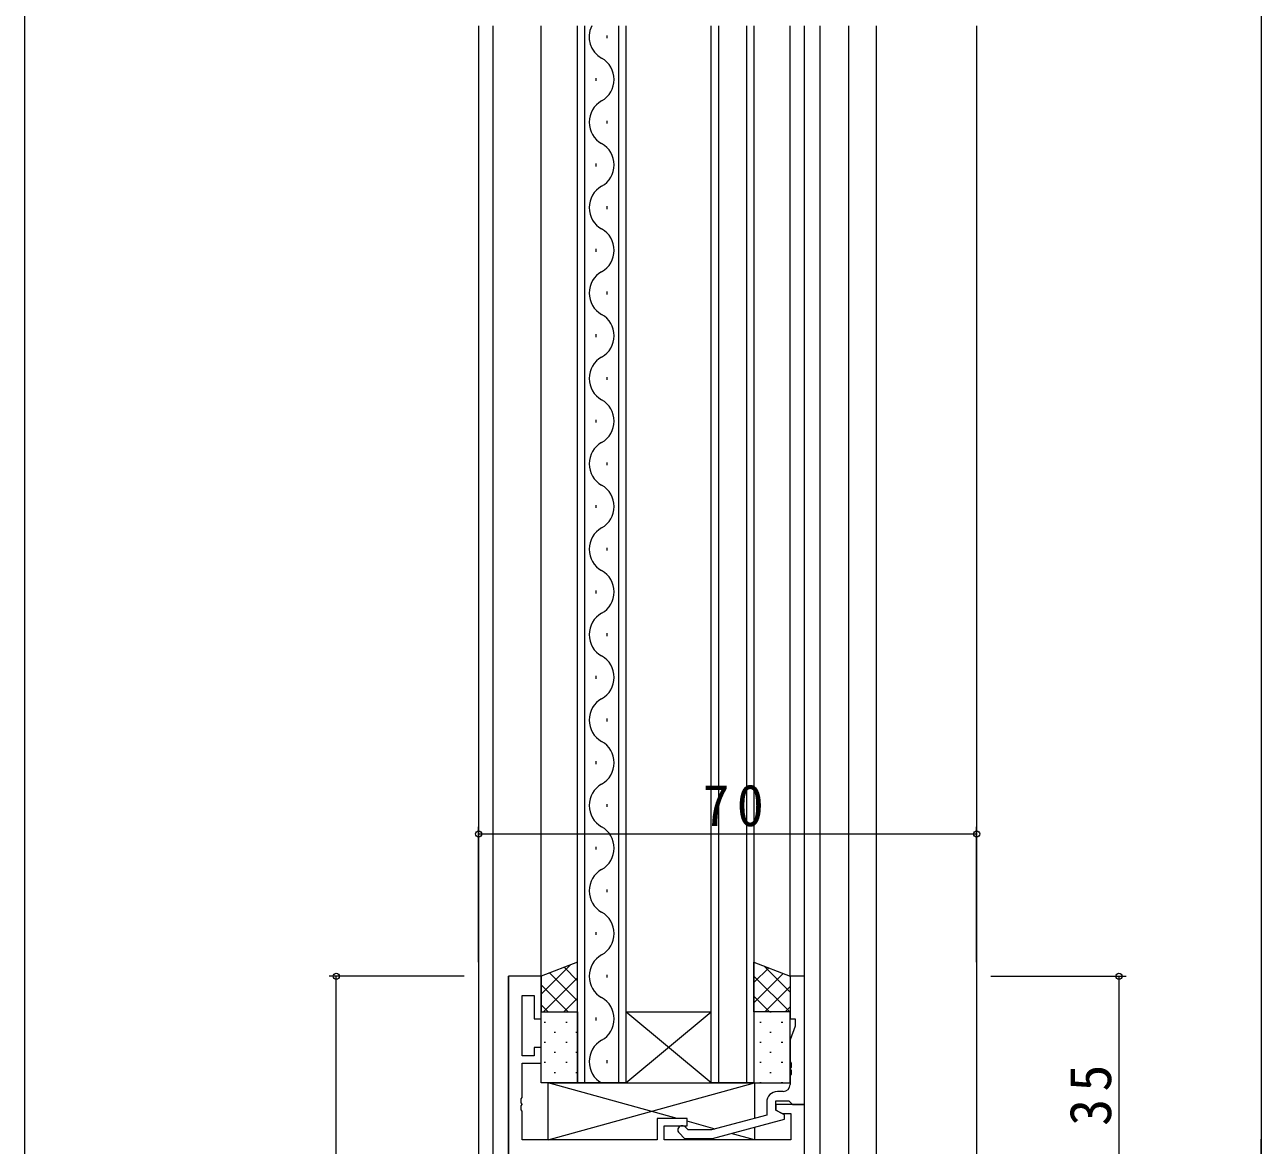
# Model space of a CAD drawing. Units: millimetres, scale not verified. Extents: x -594 to 199, y -420 to 144.
# Drawn here: x -591.2 to -417.4, y -281.8 to -124.3 of the extents above; entities that cross this region are included whole.
import ezdxf

# ---------------------------------------------------------------- set-up
doc = ezdxf.new("R2010")
doc.units = ezdxf.units.MM
doc.header["$LTSCALE"] = 2
for name, color, linetype, lineweight in [('0-1_YKK_ZWAK', 7, 'Continuous', 9), ('0-3_YKK_11', 7, 'Continuous', 9), ('0-4_YKK_12', 2, 'Continuous', 9), ('0-5_YKK_13', 4, 'Continuous', 9), ('0-7_YKK_D', 6, 'Continuous', 9)]:
    doc.layers.add(name, color=color, linetype=linetype, lineweight=lineweight)
doc.styles.add('ＭＳ ゴシック', font='')
doc.styles.get('ＭＳ ゴシック').set_extended_font_data('MS Gothic')

msp = doc.modelspace()

# ---------------------------------------------------------------- linework, layer by layer
at = {"layer": '0-1_YKK_ZWAK'}
msp.add_line((-591.2, -383.6), (-591.2, 141.4), dxfattribs=at)
at = {"layer": '0-3_YKK_11'}
for p, q in [((-518.62, -258.016), (-523.22, -258.016)), ((-523.22, -258.016), (-523.22, -323.016)), ((-518.62, -264.016), (-518.62, -258.016)), ((-483.62, -258.016), (-483.62, -264.016)), ((-481.62, -258.016), (-483.62, -258.016)), ((-481.62, -276.016), (-481.62, -258.016)), ((-521.29, -260.716), (-519.62, -260.716)), ((-521.29, -269.216), (-521.29, -260.716)), ((-519.62, -260.716), (-519.62, -264.016)), ((-519.62, -264.016), (-518.62, -264.016)), ((-483.62, -264.016), (-482.92, -264.016)), ((-482.92, -264.016), (-482.92, -265.016)), ((-482.92, -265.016), (-483.62, -266.939)), ((-483.62, -266.939), (-483.62, -270.057)), ((-519.62, -269.216), (-521.29, -269.216)), ((-519.62, -268.016), (-519.62, -269.216)), ((-518.62, -268.016), (-519.62, -268.016)), ((-518.62, -270.216), (-518.62, -268.016)), ((-521.29, -270.216), (-518.62, -270.216)), ((-521.29, -275.057), (-521.29, -270.216)), ((-483.62, -270.057), (-483.5, -270.241)), ((-483.5, -270.791), (-483.62, -270.974)), ((-483.62, -270.974), (-483.62, -271.057)), ((-483.62, -271.057), (-483.5, -271.241)), ((-483.5, -270.241), (-483.5, -270.791)), ((-483.5, -271.791), (-483.62, -271.974)), ((-483.62, -271.974), (-483.62, -273.216)), ((-483.5, -271.241), (-483.5, -271.791)), ((-484.62, -274.216), (-485.42, -274.216)), ((-521.41, -275.241), (-521.29, -275.057)), ((-521.41, -275.791), (-521.41, -275.241)), ((-521.29, -275.974), (-521.41, -275.791)), ((-521.41, -276.241), (-521.29, -276.057)), ((-521.41, -276.791), (-521.41, -276.241)), ((-521.29, -276.057), (-521.29, -275.974)), ((-486.92, -275.716), (-486.92, -277.536)), ((-485.62, -275.516), (-483.82, -275.516)), ((-485.62, -276.816), (-485.62, -275.516)), ((-485.62, -276.016), (-485.62, -276.816)), ((-481.62, -276.016), (-485.62, -276.016)), ((-483.82, -275.516), (-483.62, -275.716)), ((-483.62, -275.716), (-483.32, -276.016)), ((-483.32, -276.016), (-481.62, -276.016)), ((-481.62, -295.016), (-481.62, -276.016)), ((-521.29, -276.974), (-521.41, -276.791)), ((-521.29, -281.016), (-521.29, -276.974)), ((-502.32, -278.016), (-502.32, -281.016)), ((-498.12, -278.016), (-502.32, -278.016)), ((-498.12, -279.016), (-498.12, -278.016)), ((-486.92, -277.536), (-494.682, -279.616)), ((-484.42, -277.508), (-485.62, -276.816)), ((-485.62, -276.816), (-484.754, -277.316)), ((-484.754, -277.316), (-483.55, -277.316)), ((-484.42, -278.108), (-484.42, -277.508)), ((-483.55, -277.316), (-483.55, -281.016)), ((-501.32, -279.016), (-498.12, -279.016)), ((-501.32, -281.016), (-501.32, -279.016)), ((-497.972, -279.616), (-498.396, -279.191)), ((-494.682, -279.616), (-497.972, -279.616)), ((-494.524, -280.816), (-484.42, -278.108)), ((-502.32, -281.016), (-521.29, -281.016)), ((-483.55, -281.016), (-501.32, -281.016)), ((-499.245, -280.04), (-498.469, -280.816)), ((-498.469, -280.816), (-494.524, -280.816))]:
    msp.add_line(p, q, dxfattribs=at)
for centre, radius, start, end in [((-485.42, -275.716), 1.5, 90, 179.99998), ((-484.62, -273.216), 1, 270, 359.99998), ((-498.82, -279.616), 0.6, 44.99998, 225)]:
    msp.add_arc(centre, radius, start, end, dxfattribs=at)
at = {"layer": '0-4_YKK_12'}
for p, q in [((-527.42, -124.487), (-527.42, -348.016)), ((-525.42, -124.487), (-525.42, -323.016)), ((-518.62, -258.016), (-518.62, -124.487)), ((-513.52, -273.016), (-513.52, -124.487)), ((-512.52, -124.487), (-512.52, -273.016)), ((-507.72, -273.016), (-507.72, -124.487)), ((-506.72, -124.487), (-506.72, -273.016)), ((-494.72, -273.016), (-494.72, -124.487)), ((-493.72, -124.487), (-493.72, -273.016)), ((-489.72, -273.016), (-489.72, -124.487)), ((-488.72, -124.487), (-488.72, -273.016)), ((-483.62, -258.016), (-483.62, -124.487)), ((-481.62, -295.016), (-481.62, -124.487)), ((-479.42, -300.016), (-479.42, -124.487)), ((-475.42, -124.487), (-475.42, -295.016)), ((-471.52, -124.487), (-471.52, -295.016)), ((-457.42, -124.487), (-457.42, -348.016)), ((-509.36, -126.216), (-509.36, -125.816)), ((-510.88, -132.216), (-510.88, -131.816)), ((-509.36, -138.216), (-509.36, -137.816)), ((-510.88, -144.216), (-510.88, -143.816)), ((-509.36, -150.216), (-509.36, -149.816)), ((-510.88, -156.216), (-510.88, -155.816)), ((-509.36, -162.216), (-509.36, -161.816)), ((-510.88, -168.216), (-510.88, -167.816)), ((-509.36, -174.216), (-509.36, -173.816)), ((-510.88, -180.216), (-510.88, -179.816)), ((-509.36, -186.216), (-509.36, -185.816)), ((-510.88, -192.216), (-510.88, -191.816)), ((-509.36, -198.216), (-509.36, -197.816)), ((-510.88, -204.216), (-510.88, -203.816)), ((-509.36, -210.216), (-509.36, -209.816)), ((-510.88, -216.216), (-510.88, -215.816)), ((-509.36, -222.216), (-509.36, -221.816)), ((-510.88, -228.216), (-510.88, -227.816)), ((-509.36, -234.216), (-509.36, -233.816)), ((-510.88, -240.216), (-510.88, -239.816)), ((-509.36, -246.216), (-509.36, -245.816)), ((-510.88, -252.216), (-510.88, -251.816)), ((-518.62, -258.016), (-523.22, -258.016)), ((-523.22, -323.016), (-523.22, -258.016)), ((-509.36, -258.216), (-509.36, -257.816)), ((-510.88, -264.216), (-510.88, -263.816)), ((-494.72, -273.016), (-506.72, -263.016)), ((-506.72, -273.016), (-494.72, -263.016)), ((-506.72, -263.016), (-494.72, -263.016)), ((-509.36, -270.216), (-509.36, -269.816)), ((-506.72, -273.016), (-513.52, -273.016)), ((-506.72, -273.016), (-494.72, -273.016)), ((-488.72, -273.016), (-494.72, -273.016))]:
    msp.add_line(p, q, dxfattribs=at)
for centre, start, end in [((-508.443, -126.016), 153.59444, 240.79745), ((-511.797, -132.016), 299.20253, 60.79745), ((-508.443, -138.016), 119.20253, 240.79745), ((-511.797, -144.016), 299.20253, 60.79745), ((-508.443, -150.016), 119.20253, 240.79745), ((-511.797, -156.016), 299.20253, 60.79745), ((-508.443, -162.016), 119.20253, 240.79745), ((-511.797, -168.016), 299.20253, 60.79745), ((-508.443, -174.016), 119.20253, 240.79745), ((-511.797, -180.016), 299.20253, 60.79745), ((-508.443, -186.016), 119.20253, 240.79745), ((-511.797, -192.016), 299.20253, 60.79745), ((-508.443, -198.016), 119.20253, 240.79745), ((-511.797, -204.016), 299.20253, 60.79745), ((-508.443, -210.016), 119.20253, 240.79745), ((-511.797, -216.016), 299.20253, 60.79745), ((-508.443, -222.016), 119.20253, 240.79745), ((-511.797, -228.016), 299.20253, 60.79745), ((-508.443, -234.016), 119.20253, 240.79745), ((-511.797, -240.016), 299.20253, 60.79745), ((-508.443, -246.016), 119.20253, 240.79745), ((-511.797, -252.016), 299.20253, 60.79745), ((-508.443, -258.016), 119.20253, 240.79745), ((-511.797, -264.016), 299.20253, 60.79745), ((-508.443, -270.016), 119.20253, 240.79745)]:
    msp.add_arc(centre, 3.437, start, end, dxfattribs=at)
at = {"layer": '0-5_YKK_13'}
for p, q in [((-513.52, -256.016), (-518.62, -258.016)), ((-514.485, -256.394), (-518.62, -260.529)), ((-515.411, -256.757), (-513.52, -258.648)), ((-513.52, -263.016), (-513.52, -256.016)), ((-488.72, -256.016), (-483.62, -258.016)), ((-488.72, -263.016), (-488.72, -256.016)), ((-488.671, -256.035), (-488.72, -256.085)), ((-486.639, -256.832), (-488.72, -258.913)), ((-487.319, -256.565), (-483.62, -260.264)), ((-518.62, -258.016), (-518.62, -263.016)), ((-513.52, -258.257), (-518.278, -263.016)), ((-517.443, -257.554), (-513.52, -261.477)), ((-484.607, -257.629), (-488.72, -261.742)), ((-488.72, -257.993), (-483.697, -263.016)), ((-483.62, -258.016), (-483.62, -263.016)), ((-518.62, -259.205), (-514.81, -263.016)), ((-483.62, -259.47), (-487.166, -263.016)), ((-518.62, -262.034), (-517.638, -263.016)), ((-513.52, -261.086), (-515.45, -263.016)), ((-488.72, -260.821), (-486.526, -263.016)), ((-483.62, -262.299), (-484.337, -263.016)), ((-518.62, -263.016), (-513.52, -263.016)), ((-518.62, -273.016), (-518.62, -263.016)), ((-518.62, -263.016), (-513.52, -263.016)), ((-516.785, -263.036), (-516.585, -263.036)), ((-513.755, -263.036), (-513.555, -263.036)), ((-513.52, -263.016), (-513.52, -273.016)), ((-483.62, -263.016), (-488.72, -263.016)), ((-488.72, -263.016), (-488.72, -273.016)), ((-483.62, -263.016), (-488.72, -263.016)), ((-486.485, -263.036), (-486.285, -263.036)), ((-483.62, -273.016), (-483.62, -263.016)), ((-518.2, -264.451), (-518, -264.451)), ((-516.785, -265.866), (-516.585, -265.866)), ((-515.17, -264.451), (-514.97, -264.451)), ((-513.755, -265.866), (-513.555, -265.866)), ((-487.9, -264.451), (-487.7, -264.451)), ((-486.485, -265.866), (-486.285, -265.866)), ((-484.87, -264.451), (-484.67, -264.451)), ((-518.2, -267.281), (-518, -267.281)), ((-515.17, -267.281), (-514.97, -267.281)), ((-487.9, -267.281), (-487.7, -267.281)), ((-484.87, -267.281), (-484.67, -267.281)), ((-516.785, -268.696), (-516.585, -268.696)), ((-513.755, -268.696), (-513.555, -268.696)), ((-486.485, -268.696), (-486.285, -268.696)), ((-518.2, -270.111), (-518, -270.111)), ((-515.17, -270.111), (-514.97, -270.111)), ((-487.9, -270.111), (-487.7, -270.111)), ((-484.87, -270.111), (-484.67, -270.111)), ((-516.785, -271.526), (-516.585, -271.526)), ((-513.755, -271.526), (-513.555, -271.526)), ((-486.485, -271.526), (-486.285, -271.526)), ((-513.52, -273.016), (-518.62, -273.016)), ((-518.2, -272.941), (-518, -272.941)), ((-517.62, -273.016), (-488.62, -273.016)), ((-517.62, -281.016), (-517.62, -273.016)), ((-517.62, -281.016), (-488.62, -273.016)), ((-499.495, -278.016), (-517.62, -273.016)), ((-515.17, -272.941), (-514.97, -272.941)), ((-488.72, -273.016), (-483.62, -273.016)), ((-488.62, -273.016), (-488.62, -277.991)), ((-487.9, -272.941), (-487.7, -272.941)), ((-484.87, -272.941), (-484.67, -272.941)), ((-494.181, -279.482), (-498.12, -278.395)), ((-488.62, -279.234), (-488.62, -281.016)), ((-502.62, -281.016), (-517.62, -281.016)), ((-488.62, -281.016), (-501.02, -281.016)), ((-488.62, -281.016), (-491.897, -280.112))]:
    msp.add_line(p, q, dxfattribs=at)
at = {"layer": '0-7_YKK_D'}
for p, q in [((-417.42, 39.984), (-417.42, -286.016)), ((-527.42, -256.016), (-527.42, -237.016)), ((-527.42, -238.016), (-457.42, -238.016)), ((-457.42, -256.016), (-457.42, -237.016)), ((-529.42, -258.016), (-548.42, -258.016)), ((-547.42, -323.016), (-547.42, -258.016)), ((-455.42, -258.016), (-436.42, -258.016)), ((-437.42, -258.016), (-437.42, -293.016)), ((-417.42, -293.016), (-417.42, -280.891))]:
    msp.add_line(p, q, dxfattribs=at)
for centre in [(-527.42, -238.016), (-457.42, -238.016), (-547.42, -258.016), (-437.42, -258.016)]:
    msp.add_circle(centre, 0.425, dxfattribs=at)

# ---------------------------------------------------------------- texts
at = {"layer": '0-7_YKK_D', "color": 7, "insert": (-495.94, -237.016), "char_height": 5.865, "attachment_point": 7, "style": 'ＭＳ ゴシック'}
msp.add_mtext('\\T1.27;\\W0.95;70', dxfattribs=at)
at = {"layer": '0-7_YKK_D', "color": 7, "insert": (-438.42, -279.036), "char_height": 5.865, "attachment_point": 7, "rotation": 90, "style": 'ＭＳ ゴシック'}
msp.add_mtext('\\T1.27;\\W0.95;35', dxfattribs=at)

doc.saveas('drawing.dxf')
